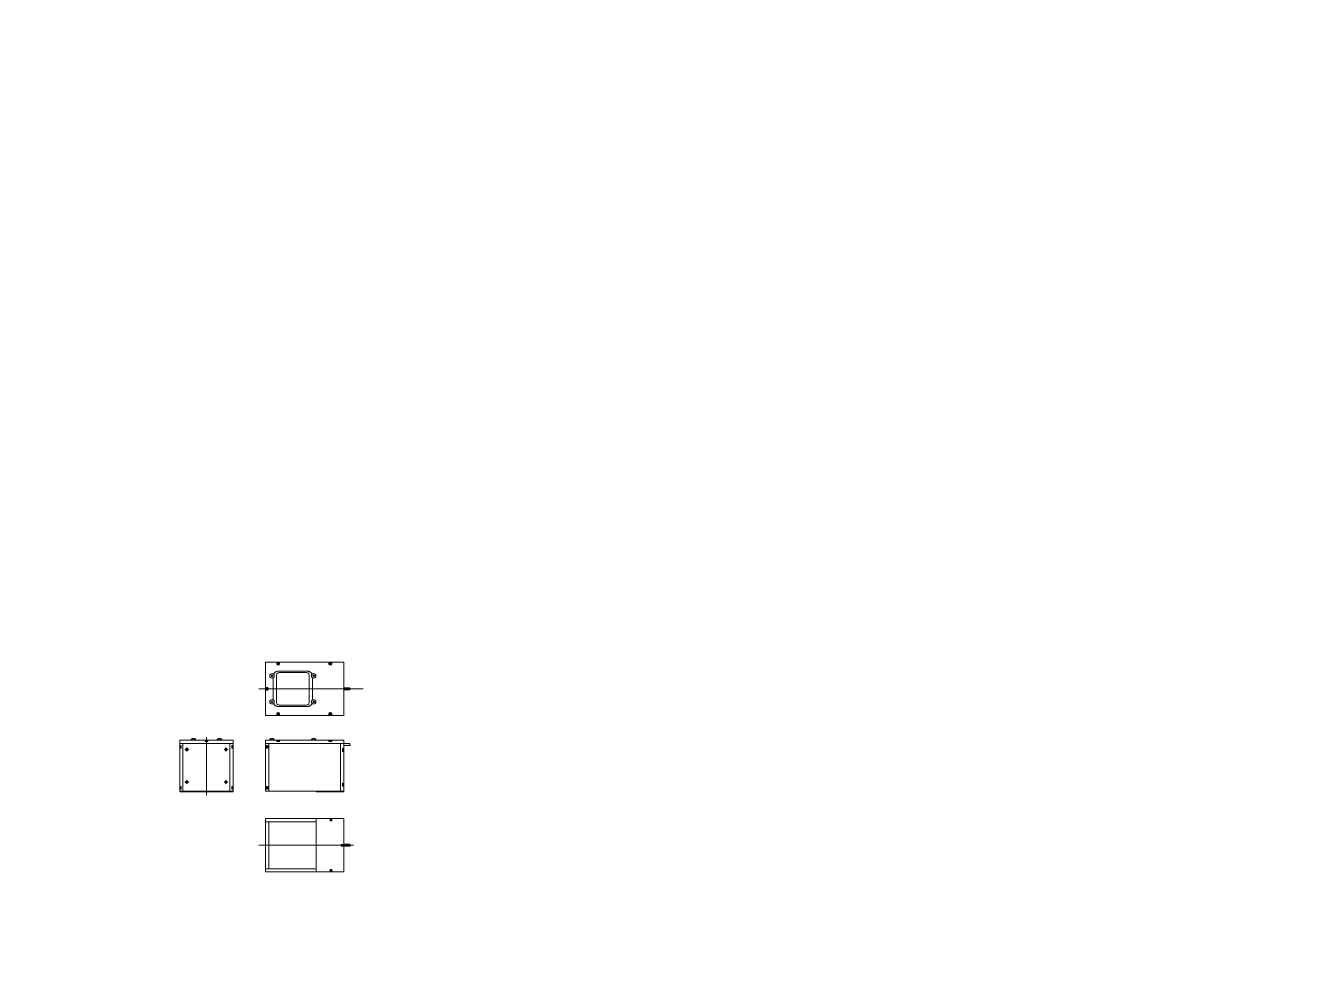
# Paper-space layout 'A3_1_5' of a CAD drawing. Header units: millimetres. Extents: x 0 to 392, y 0 to 286.
# The model-space entities are those that its viewports show. They can reach past a viewport. Long polylines and large blocks are cut down to what shows.
import ezdxf

# ---------------------------------------------------------------- set-up
doc = ezdxf.new("R2010")
doc.units = ezdxf.units.MM
doc.linetypes.add('CENTER', pattern=[2, 1.25, -0.25, 0.25, -0.25])
doc.layers.get('0').update_dxf_attribs({"lineweight": 9})
doc.layers.add('2KD_寸法１', color=7, linetype='Continuous', lineweight=15)
doc.layers.add('PINOFF', color=6, linetype='Continuous', lineweight=9)
doc.layers.get('PINOFF').freeze()

# ---------------------------------------------------------------- blocks, each defined once
blk = doc.blocks.new('A$C091F3CA0')
for p, q in [((0, 79), (82, 79)), ((0, 74), (0, 79)), ((0, 79), (82, 79)), ((0, 74), (0, 79)), ((17, 79.8), (25, 79.8)), ((17, 79), (17, 79.8)), ((25, 79), (17, 79)), ((17.5, 79.8), (17.5, 80)), ((17.5, 80), (24.4, 80)), ((24.4, 79.8), (17.5, 79.8)), ((19.3, 79.8), (22.6, 79.8)), ((19.3, 79), (19.3, 79.8)), ((22.6, 79), (19.3, 79)), ((22.6, 79.8), (22.6, 79)), ((24.4, 80), (24.4, 79.8)), ((25, 79.8), (25, 79)), ((38.8, 79), (38.8, 77)), ((43.2, 77), (43.2, 79)), ((57, 79.8), (65, 79.8)), ((57, 79), (57, 79.8)), ((65, 79), (57, 79)), ((57.5, 79.8), (57.5, 80)), ((57.5, 80), (64.4, 80)), ((64.4, 79.8), (57.5, 79.8)), ((59.3, 79.8), (62.6, 79.8)), ((59.3, 79), (59.3, 79.8)), ((62.6, 79), (59.3, 79)), ((62.6, 79.8), (62.6, 79)), ((64.4, 80), (64.4, 79.8)), ((65, 79.8), (65, 79)), ((82, 79), (82, 74)), ((82, 79), (82, 74)), ((0, 74), (5, 74)), ((0, 1), (0, 74)), ((0, 74), (0, 1)), ((5, 74), (0, 74)), ((82, 74), (0, 74)), ((82, 74), (0, 74)), ((2, 71.2), (0, 71.2)), ((0, 66.8), (2, 66.8)), ((1.2, 67.2), (1.2, 70.8)), ((1.4, 71), (2, 71)), ((2, 67), (1.4, 67)), ((2, 66.8), (2, 71.2)), ((2, 71), (2, 67)), ((5, 74), (5, 1)), ((5, 1), (5, 74)), ((5, 74), (77, 74)), ((5, 1), (5, 74)), ((38.8, 77), (43.2, 77)), ((39, 77), (39, 77.6)), ((43, 77), (39, 77)), ((39.2, 77.8), (42.8, 77.8)), ((43, 77.6), (43, 77)), ((77, 74), (82, 74)), ((77, 1), (77, 74)), ((77, 1), (77, 74)), ((77, 74), (82, 74)), ((77, 74), (77, 1)), ((82, 71.2), (80, 71.2)), ((80, 71.2), (80, 66.8)), ((80, 67), (80, 71)), ((80, 71), (80.6, 71)), ((80.6, 67), (80, 67)), ((80, 66.8), (82, 66.8)), ((80.8, 70.8), (80.8, 67.2)), ((82, 74), (82, 1)), ((82, 74), (82, 1)), ((2, 8.2), (0, 8.2)), ((0, 3.8), (2, 3.8)), ((0, 1), (82, 1)), ((0, 0), (0, 1)), ((5, 1), (0, 1)), ((0, 1), (82, 1)), ((0, 0), (0, 1)), ((0, 1), (5, 1)), ((1.2, 4.2), (1.2, 7.8)), ((1.4, 8), (2, 8)), ((2, 4), (1.4, 4)), ((2, 3.8), (2, 8.2)), ((2, 8), (2, 4)), ((77, 1), (5, 1)), ((82, 1), (77, 1)), ((82, 1), (77, 1)), ((82, 8.2), (80, 8.2)), ((80, 8.2), (80, 3.8)), ((80, 4), (80, 8)), ((80, 8), (80.6, 8)), ((80.6, 4), (80, 4)), ((80, 3.8), (82, 3.8)), ((80.8, 7.8), (80.8, 4.2)), ((82, 1), (82, 0)), ((82, 1), (82, 0)), ((82, 0), (0, 0)), ((82, 0), (0, 0))]:
    blk.add_line(p, q)
for points in [[(24.4, 80), (24.4, 80.3), (24.2, 80.6), (24, 80.8), (23.6, 81.1), (23.2, 81.3), (22.7, 81.5), (22.2, 81.6), (21.6, 81.7), (21, 81.7), (20.4, 81.7), (19.8, 81.6), (19.3, 81.5), (18.8, 81.3), (18.4, 81.1), (18, 80.8), (17.8, 80.6), (17.6, 80.3), (17.5, 80)], [(64.4, 80), (64.4, 80.3), (64.2, 80.6), (64, 80.8), (63.6, 81.1), (63.2, 81.3), (62.7, 81.5), (62.2, 81.6), (61.6, 81.7), (61, 81.7), (60.4, 81.7), (59.8, 81.6), (59.3, 81.5), (58.8, 81.3), (58.4, 81.1), (58, 80.8), (57.8, 80.6), (57.6, 80.3), (57.5, 80)]]:
    blk.add_lwpolyline(points)
for centre, radius in [((11, 65), 2), ((11, 65), 1.6), ((71, 65), 2), ((71, 65), 1.6), ((11, 15), 2), ((11, 15), 1.6), ((71, 15), 2), ((71, 15), 1.6)]:
    blk.add_circle(centre, radius)
for centre, start, end in [((1.4, 70.8), 90, 180), ((1.4, 67.2), 180, 270), ((39.2, 77.6), 90, 180), ((42.8, 77.6), 0, 90), ((80.6, 70.8), 0, 90), ((80.6, 67.2), 270, 0), ((1.4, 7.8), 90, 180), ((1.4, 4.2), 180, 270), ((80.6, 7.8), 0, 90), ((80.6, 4.2), 270, 0)]:
    blk.add_arc(centre, 0.2, start, end)
blk = doc.blocks.new('A$C6E43076A')
for p, q in [((0, 82), (120, 82)), ((0, 0), (0, 82)), ((0, 82), (119, 82)), ((0, 77), (0, 82)), ((0, 82), (120, 82)), ((0, 0), (0, 82)), ((0, 82), (120, 82)), ((0, 0), (0, 82)), ((78, 82), (78, 0)), ((99.5, 79.7), (99.5, 79.3)), ((99.9, 79.7), (99.5, 79.7)), ((99.5, 79.3), (99.9, 79.3)), ((100.7, 80.5), (100.3, 80.5)), ((100.3, 80.5), (100.3, 80.1)), ((100.3, 78.9), (100.3, 78.5)), ((100.3, 78.5), (100.7, 78.5)), ((100.7, 80.1), (100.7, 80.5)), ((100.7, 78.5), (100.7, 78.9)), ((101.5, 79.7), (101.1, 79.7)), ((101.1, 79.3), (101.5, 79.3)), ((101.5, 79.3), (101.5, 79.7)), ((120, 82), (120, 0)), ((120, 82), (120, 0)), ((120, 82), (120, 0)), ((78, 77), (0, 77)), ((5, 5), (5, 77)), ((116.5, 41.2), (116.5, 40.8)), ((116.9, 41.2), (116.5, 41.2)), ((116.5, 40.8), (116.9, 40.8)), ((117.7, 42), (117.3, 42)), ((117.3, 42), (117.3, 41.6)), ((117.3, 40.4), (117.3, 40)), ((117.3, 40), (117.7, 40)), ((117.7, 41.6), (117.7, 42)), ((117.7, 40), (117.7, 40.4)), ((118.5, 41.2), (118.1, 41.2)), ((118.1, 40.8), (118.5, 40.8)), ((118.5, 40.8), (118.5, 41.2)), ((129.6, 42.5), (120, 42.5)), ((129.6, 39.5), (120, 39.5)), ((0, 5), (0, 0)), ((78, 5), (0, 5)), ((120, 0), (0, 0)), ((0, 0), (119, 0)), ((120, 0), (0, 0)), ((120, 0), (0, 0)), ((99.5, 2.7), (99.5, 2.3)), ((99.9, 2.7), (99.5, 2.7)), ((99.5, 2.3), (99.9, 2.3)), ((100.7, 3.5), (100.3, 3.5)), ((100.3, 3.5), (100.3, 3.1)), ((100.3, 1.9), (100.3, 1.5)), ((100.3, 1.5), (100.7, 1.5)), ((100.7, 3.1), (100.7, 3.5)), ((100.7, 1.5), (100.7, 1.9)), ((101.5, 2.7), (101.1, 2.7)), ((101.1, 2.3), (101.5, 2.3)), ((101.5, 2.3), (101.5, 2.7))]:
    blk.add_line(p, q)
for points in [[(129.6, 39.5), (129.5, 39.5), (129.5, 39.5), (129.4, 39.5), (129.4, 39.5), (129.4, 39.6), (129.4, 39.6), (129.3, 39.6), (129.3, 39.7), (129.3, 39.7), (129.2, 39.8), (129.2, 39.8), (129.2, 39.9), (129.2, 39.9), (129.2, 40), (129.2, 40.1), (129.2, 40.1), (129.2, 40.2), (129.2, 40.3), (129.2, 40.3), (129.2, 40.4), (129.2, 40.4), (129.2, 40.5), (129.2, 40.6), (129.2, 40.6), (129.2, 40.7), (129.2, 40.7), (129.3, 40.8), (129.3, 40.8), (129.3, 40.9), (129.4, 40.9), (129.4, 40.9), (129.4, 41), (129.4, 41), (129.5, 41), (129.5, 41), (129.6, 41)], [(129.6, 41), (129.5, 41), (129.5, 41), (129.4, 41.1), (129.4, 41.2), (129.4, 41.3), (129.3, 41.4), (129.3, 41.5), (129.3, 41.6), (129.3, 41.8), (129.3, 41.9), (129.3, 42), (129.3, 42.1), (129.4, 42.2), (129.4, 42.3), (129.4, 42.4), (129.5, 42.5), (129.5, 42.5), (129.6, 42.5)], [(129.6, 41), (129.6, 41), (129.6, 41), (129.7, 40.9), (129.7, 40.8), (129.7, 40.7), (129.8, 40.6), (129.8, 40.5), (129.8, 40.4), (129.8, 40.3), (129.8, 40.1), (129.8, 40), (129.8, 39.9), (129.7, 39.8), (129.7, 39.7), (129.7, 39.6), (129.6, 39.5), (129.6, 39.5), (129.6, 39.5)]]:
    blk.add_lwpolyline(points)
for centre, radius in [((100.5, 79.5), 1.75), ((100.5, 79.5), 1.5), ((117.5, 41), 1.75), ((117.5, 41), 1.5), ((100.5, 2.5), 1.75), ((100.5, 2.5), 1.5)]:
    blk.add_circle(centre, radius)
for centre, start, end in [((99.9, 80.1), 270, 0), ((99.9, 78.9), 0, 90), ((101.1, 80.1), 180, 270), ((101.1, 78.9), 90, 180), ((116.9, 41.6), 270, 0), ((116.9, 40.4), 0, 90), ((118.1, 41.6), 180, 270), ((118.1, 40.4), 90, 180), ((99.9, 3.1), 270, 0), ((99.9, 1.9), 0, 90), ((101.1, 3.1), 180, 270), ((101.1, 1.9), 90, 180)]:
    blk.add_arc(centre, 0.4, start, end)
blk = doc.blocks.new('A$C5CE50266')
for p, q in [((6, 78.8), (14, 78.8)), ((6, 78), (6, 78.8)), ((6.5, 78.8), (6.5, 79)), ((6.5, 79), (13.5, 79)), ((13.5, 78.8), (6.5, 78.8)), ((8.3, 78.8), (11.6, 78.8)), ((8.3, 78), (8.3, 78.8)), ((11.6, 78.8), (11.6, 78)), ((13.5, 79), (13.5, 78.8)), ((14, 78.8), (14, 78)), ((70, 78.8), (78, 78.8)), ((70, 78), (70, 78.8)), ((70.5, 78.8), (70.5, 79)), ((70.5, 79), (77.5, 79)), ((77.5, 78.8), (70.5, 78.8)), ((72.3, 78.8), (75.6, 78.8)), ((72.3, 78), (72.3, 78.8)), ((75.6, 78.8), (75.6, 78)), ((77.5, 79), (77.5, 78.8)), ((78, 78.8), (78, 78)), ((0, 78), (120, 78)), ((0, 73), (0, 78)), ((0, 78), (120, 78)), ((0, 73), (0, 78)), ((0, 78), (0, 73)), ((120, 78), (0, 78)), ((120, 73), (0, 73)), ((0, 73), (5, 73)), ((0, 0), (0, 73)), ((0, 73), (5, 73)), ((0, 0), (0, 73)), ((0, 73), (0, 0)), ((120, 73), (0, 73)), ((0, 73), (120, 73)), ((2.5, 70.2), (0, 70.2)), ((0, 62), (0, 66)), ((2.5, 65.8), (0, 65.8)), ((0, 62.4), (0, 65.6)), ((1.3, 68.2), (1.3, 67.8)), ((1.9, 68.2), (1.3, 68.2)), ((1.3, 67.8), (1.9, 67.8)), ((2.7, 69.2), (2.3, 69.2)), ((2.3, 69.2), (2.3, 68.6)), ((2.3, 67.4), (2.3, 66.8)), ((2.3, 66.8), (2.7, 66.8)), ((2.7, 68.6), (2.7, 69.2)), ((2.7, 66.8), (2.7, 67.4)), ((3.7, 68.2), (3.1, 68.2)), ((3.1, 67.8), (3.7, 67.8)), ((3.7, 67.8), (3.7, 68.2)), ((5, 73), (5, 0)), ((5, 73), (5, 0)), ((5, 66), (5, 62)), ((5, 65.6), (5, 62.4)), ((14, 78), (6, 78)), ((11.6, 78), (8.3, 78)), ((67, 73), (17, 73)), ((67, 73), (17, 73)), ((17.3, 78), (17.3, 76)), ((17.3, 76), (21.7, 76)), ((17.5, 76), (17.5, 76.6)), ((21.5, 76), (17.5, 76)), ((17.7, 76.8), (21.3, 76.8)), ((21.5, 76.6), (21.5, 76)), ((21.7, 76), (21.7, 78)), ((78, 78), (70, 78)), ((75.6, 78), (72.3, 78)), ((97.3, 78), (97.3, 76)), ((97.3, 76), (101.7, 76)), ((97.5, 76), (97.5, 76.6)), ((101.5, 76), (97.5, 76)), ((97.7, 76.8), (101.3, 76.8)), ((101.5, 76.6), (101.5, 76)), ((101.7, 76), (101.7, 78)), ((120, 73), (115, 73)), ((115, 73), (115, 0)), ((115, 73), (120, 73)), ((115, 0), (115, 73)), ((120, 65.2), (118, 65.2)), ((118, 65.2), (118, 60.8)), ((120, 65.2), (118, 65.2)), ((118, 65.2), (118, 60.8)), ((118, 61), (118, 65)), ((118, 65), (118.6, 65)), ((118.6, 61), (118, 61)), ((118, 60.8), (120, 60.8)), ((118, 60.8), (120, 60.8)), ((118.8, 64.8), (118.8, 61.2)), ((120, 78), (120, 73)), ((120, 78), (120, 73)), ((120, 73), (120, 78)), ((120, 0), (120, 73)), ((120, 73), (120, 0)), ((129.6, 73), (120, 73)), ((129.6, 73), (120, 73)), ((129.6, 70), (120, 70)), ((129.6, 70), (120, 70)), ((0, 12), (0, 16)), ((0, 12.4), (0, 15.6)), ((2.5, 7.2), (0, 7.2)), ((2.5, 2.8), (0, 2.8)), ((5, 0), (0, 0)), ((5, 0), (0, 0)), ((0, 0), (78, 0)), ((1.3, 5.2), (1.3, 4.8)), ((1.9, 5.2), (1.3, 5.2)), ((1.3, 4.8), (1.9, 4.8)), ((2.7, 6.2), (2.3, 6.2)), ((2.3, 6.2), (2.3, 5.6)), ((2.3, 4.4), (2.3, 3.8)), ((2.3, 3.8), (2.7, 3.8)), ((2.7, 5.6), (2.7, 6.2)), ((2.7, 3.8), (2.7, 4.4)), ((3.7, 5.2), (3.1, 5.2)), ((3.1, 4.8), (3.7, 4.8)), ((3.7, 4.8), (3.7, 5.2)), ((5, 16), (5, 12)), ((5, 15.6), (5, 12.4)), ((78, 0), (120, 0)), ((78, -1), (78, 0)), ((115, 0), (120, 0)), ((120, 0), (115, 0)), ((120, 12.2), (118, 12.2)), ((118, 12.2), (118, 7.8)), ((120, 12.2), (118, 12.2)), ((118, 12.2), (118, 7.8)), ((118, 8), (118, 12)), ((118, 12), (118.6, 12)), ((118.6, 8), (118, 8)), ((118, 7.8), (120, 7.8)), ((118, 7.8), (120, 7.8)), ((118.8, 11.8), (118.8, 8.2)), ((120, 0), (120, -1)), ((120, -1), (78, -1))]:
    blk.add_line(p, q)
for points in [[(13.5, 79), (13.4, 79.3), (13.2, 79.6), (13, 79.9), (12.6, 80.1), (12.2, 80.3), (11.7, 80.5), (11.2, 80.6), (10.6, 80.7), (10, 80.7), (9.4, 80.7), (8.8, 80.6), (8.3, 80.5), (7.8, 80.3), (7.4, 80.1), (7, 79.9), (6.8, 79.6), (6.6, 79.3), (6.5, 79)], [(77.5, 79), (77.4, 79.3), (77.2, 79.6), (77, 79.9), (76.6, 80.1), (76.2, 80.3), (75.7, 80.5), (75.2, 80.6), (74.6, 80.7), (74, 80.7), (73.4, 80.7), (72.8, 80.6), (72.3, 80.5), (71.8, 80.3), (71.4, 80.1), (71, 79.9), (70.8, 79.6), (70.6, 79.3), (70.5, 79)], [(129.5, 70), (129.5, 70), (129.5, 70), (129.4, 70), (129.4, 70), (129.4, 70.1), (129.3, 70.1), (129.3, 70.1), (129.3, 70.2), (129.3, 70.2), (129.2, 70.3), (129.2, 70.3), (129.2, 70.4), (129.2, 70.4), (129.2, 70.5), (129.2, 70.6), (129.2, 70.6), (129.2, 70.7), (129.2, 70.8), (129.2, 70.8), (129.2, 70.9), (129.2, 70.9), (129.2, 71), (129.2, 71.1), (129.2, 71.1), (129.2, 71.2), (129.2, 71.2), (129.3, 71.3), (129.3, 71.3), (129.3, 71.4), (129.3, 71.4), (129.4, 71.4), (129.4, 71.5), (129.4, 71.5), (129.5, 71.5), (129.5, 71.5), (129.5, 71.5)], [(129.5, 70), (129.5, 70), (129.5, 70), (129.4, 70), (129.4, 70), (129.4, 70.1), (129.3, 70.1), (129.3, 70.1), (129.3, 70.2), (129.3, 70.2), (129.2, 70.3), (129.2, 70.3), (129.2, 70.4), (129.2, 70.4), (129.2, 70.5), (129.2, 70.6), (129.2, 70.6), (129.2, 70.7), (129.2, 70.8), (129.2, 70.8), (129.2, 70.9), (129.2, 70.9), (129.2, 71), (129.2, 71.1), (129.2, 71.1), (129.2, 71.2), (129.2, 71.2), (129.3, 71.3), (129.3, 71.3), (129.3, 71.4), (129.3, 71.4), (129.4, 71.4), (129.4, 71.5), (129.4, 71.5), (129.5, 71.5), (129.5, 71.5), (129.5, 71.5)], [(129.5, 71.5), (129.5, 71.5), (129.5, 71.5), (129.4, 71.6), (129.4, 71.7), (129.4, 71.8), (129.3, 71.9), (129.3, 72), (129.3, 72.1), (129.3, 72.3), (129.3, 72.4), (129.3, 72.5), (129.3, 72.6), (129.4, 72.7), (129.4, 72.8), (129.4, 72.9), (129.5, 73), (129.5, 73), (129.5, 73)], [(129.5, 71.5), (129.5, 71.5), (129.5, 71.5), (129.4, 71.6), (129.4, 71.7), (129.4, 71.8), (129.3, 71.9), (129.3, 72), (129.3, 72.1), (129.3, 72.3), (129.3, 72.4), (129.3, 72.5), (129.3, 72.6), (129.4, 72.7), (129.4, 72.8), (129.4, 72.9), (129.5, 73), (129.5, 73), (129.5, 73)], [(129.5, 71.5), (129.6, 71.5), (129.6, 71.5), (129.7, 71.4), (129.7, 71.3), (129.7, 71.2), (129.8, 71.1), (129.8, 71), (129.8, 70.9), (129.8, 70.8), (129.8, 70.6), (129.8, 70.5), (129.8, 70.4), (129.7, 70.3), (129.7, 70.2), (129.7, 70.1), (129.6, 70), (129.6, 70), (129.5, 70)], [(129.5, 71.5), (129.6, 71.5), (129.6, 71.5), (129.7, 71.4), (129.7, 71.3), (129.7, 71.2), (129.8, 71.1), (129.8, 71), (129.8, 70.9), (129.8, 70.8), (129.8, 70.6), (129.8, 70.5), (129.8, 70.4), (129.7, 70.3), (129.7, 70.2), (129.7, 70.1), (129.6, 70), (129.6, 70), (129.5, 70)]]:
    blk.add_lwpolyline(points)
for centre in [(2.5, 68), (2.5, 5)]:
    blk.add_circle(centre, 2)
for centre, radius, start, end in [((1.9, 68.6), 0.4, 270, 0), ((1.9, 67.4), 0.4, 0, 90), ((2.5, 68), 2.2, 0, 90), ((2.5, 68), 2.2, 270, 0), ((3.1, 68.6), 0.4, 180, 270), ((3.1, 67.4), 0.4, 90, 180), ((17.7, 76.6), 0.2, 90, 180), ((21.3, 76.6), 0.2, 0, 90), ((97.7, 76.6), 0.2, 90, 180), ((101.3, 76.6), 0.2, 0, 90), ((118.6, 64.8), 0.2, 0, 90), ((118.6, 61.2), 0.2, 270, 0), ((1.9, 5.6), 0.4, 270, 0), ((1.9, 4.4), 0.4, 0, 90), ((2.5, 5), 2.2, 0, 90), ((2.5, 5), 2.2, 270, 0), ((3.1, 5.6), 0.4, 180, 270), ((3.1, 4.4), 0.4, 90, 180), ((118.6, 11.8), 0.2, 0, 90), ((118.6, 8.2), 0.2, 270, 0)]:
    blk.add_arc(centre, radius, start, end)
blk = doc.blocks.new('A$C732F0652')
for p, q in [((9.6, 0), (0, 0)), ((9.6, -3), (0, -3))]:
    blk.add_line(p, q)
for points in [[(9.5, -1.5), (9.5, -1.5), (9.5, -1.5), (9.4, -1.4), (9.4, -1.3), (9.4, -1.2), (9.3, -1.1), (9.3, -1), (9.3, -0.9), (9.3, -0.8), (9.3, -0.6), (9.3, -0.5), (9.3, -0.4), (9.4, -0.3), (9.4, -0.2), (9.4, -0.1), (9.5, 0), (9.5, 0), (9.5, 0)], [(9.5, -3), (9.5, -3), (9.5, -3), (9.4, -3), (9.4, -3), (9.4, -2.9), (9.3, -2.9), (9.3, -2.9), (9.3, -2.8), (9.3, -2.8), (9.2, -2.7), (9.2, -2.7), (9.2, -2.6), (9.2, -2.6), (9.2, -2.5), (9.2, -2.4), (9.2, -2.4), (9.2, -2.3), (9.2, -2.2), (9.2, -2.2), (9.2, -2.1), (9.2, -2.1), (9.2, -2), (9.2, -1.9), (9.2, -1.9), (9.2, -1.8), (9.2, -1.8), (9.3, -1.7), (9.3, -1.7), (9.3, -1.6), (9.3, -1.6), (9.4, -1.6), (9.4, -1.5), (9.4, -1.5), (9.5, -1.5), (9.5, -1.5), (9.5, -1.5)], [(9.5, -1.5), (9.6, -1.5), (9.6, -1.5), (9.7, -1.6), (9.7, -1.7), (9.7, -1.8), (9.8, -1.9), (9.8, -2), (9.8, -2.1), (9.8, -2.2), (9.8, -2.4), (9.8, -2.5), (9.8, -2.6), (9.7, -2.7), (9.7, -2.8), (9.7, -2.9), (9.6, -3), (9.6, -3), (9.5, -3)]]:
    blk.add_lwpolyline(points)
blk = doc.blocks.new('A$C7E852EF5')
for p, q in [((0, 82), (120, 82)), ((0, 0), (0, 82)), ((0, 82), (120, 82)), ((0, 0), (0, 82)), ((0, 82), (119, 82)), ((0, 77), (0, 82)), ((0, 82), (120, 82)), ((0, 0), (0, 82)), ((0, 82), (120, 82)), ((0, 0), (0, 82)), ((17.3, 79.5), (17.3, 82)), ((18.3, 79.7), (18.3, 79.3)), ((18.9, 79.7), (18.3, 79.7)), ((18.3, 79.3), (18.9, 79.3)), ((19.7, 80.7), (19.3, 80.7)), ((19.3, 80.7), (19.3, 80.1)), ((19.3, 78.9), (19.3, 78.3)), ((19.7, 80.1), (19.7, 80.7)), ((19.7, 78.3), (19.7, 78.9)), ((20.7, 79.7), (20.1, 79.7)), ((20.1, 79.3), (20.7, 79.3)), ((20.7, 79.3), (20.7, 79.7)), ((21.7, 79.5), (21.7, 82)), ((97.3, 79.5), (97.3, 82)), ((98.3, 79.7), (98.3, 79.3)), ((98.9, 79.7), (98.3, 79.7)), ((98.3, 79.3), (98.9, 79.3)), ((99.7, 80.7), (99.3, 80.7)), ((99.3, 80.7), (99.3, 80.1)), ((99.3, 78.9), (99.3, 78.3)), ((99.7, 80.1), (99.7, 80.7)), ((99.7, 78.3), (99.7, 78.9)), ((100.7, 79.7), (100.1, 79.7)), ((100.1, 79.3), (100.7, 79.3)), ((100.7, 79.3), (100.7, 79.7)), ((101.7, 79.5), (101.7, 82)), ((120, 82), (120, 0)), ((120, 82), (120, 0)), ((120, 82), (120, 0)), ((120, 82), (120, 0)), ((8.5, 61.3), (8.5, 60.7)), ((8.5, 61.3), (9.1, 61.3)), ((9.1, 60.7), (8.5, 60.7)), ((9.7, 62.5), (10.3, 62.5)), ((9.7, 61.9), (9.7, 62.5)), ((9.7, 59.5), (9.7, 60.1)), ((9.7, 59.5), (10.3, 59.5)), ((10.3, 62.5), (10.3, 61.9)), ((10.3, 60.1), (10.3, 59.5)), ((10.9, 61.3), (11.5, 61.3)), ((11.5, 60.7), (10.9, 60.7)), ((11.5, 61.3), (11.5, 60.7)), ((17, 61.8), (17, 20.2)), ((19, 68), (65, 68)), ((19.3, 78.3), (19.7, 78.3)), ((62.3, 66), (21.7, 66)), ((67, 20.2), (67, 61.8)), ((72.5, 61.3), (72.5, 60.7)), ((72.5, 61.3), (73.1, 61.3)), ((73.1, 60.7), (72.5, 60.7)), ((73.7, 62.5), (74.3, 62.5)), ((73.7, 61.9), (73.7, 62.5)), ((73.7, 59.5), (73.7, 60.1)), ((73.7, 59.5), (74.3, 59.5)), ((74.3, 62.5), (74.3, 61.9)), ((74.3, 60.1), (74.3, 59.5)), ((74.9, 61.3), (75.5, 61.3)), ((75.5, 60.7), (74.9, 60.7)), ((75.5, 61.3), (75.5, 60.7)), ((99.3, 78.3), (99.7, 78.3)), ((2.5, 43.2), (0, 43.2)), ((0, 41), (5, 41)), ((1.3, 41.2), (1.3, 40.8)), ((1.9, 41.2), (1.3, 41.2)), ((1.3, 40.8), (1.9, 40.8)), ((2.7, 42.2), (2.3, 42.2)), ((2.3, 42.2), (2.3, 41.6)), ((2.3, 40.4), (2.3, 39.8)), ((2.3, 39.8), (2.7, 39.8)), ((2.5, 43.5), (2.5, 38.5)), ((2.7, 41.6), (2.7, 42.2)), ((2.7, 39.8), (2.7, 40.4)), ((3.7, 41.2), (3.1, 41.2)), ((3.1, 40.8), (3.7, 40.8)), ((3.7, 40.8), (3.7, 41.2)), ((12, 58.2), (12, 23.8)), ((72, 58.2), (72, 23.8)), ((2.5, 38.8), (0, 38.8)), ((8.5, 21.3), (8.5, 20.7)), ((8.5, 21.3), (9.1, 21.3)), ((9.1, 20.7), (8.5, 20.7)), ((9.7, 22.5), (10.3, 22.5)), ((9.7, 21.9), (9.7, 22.5)), ((9.7, 19.5), (9.7, 20.1)), ((10.3, 22.5), (10.3, 21.9)), ((10.3, 20.1), (10.3, 19.5)), ((10.9, 21.3), (11.5, 21.3)), ((11.5, 20.7), (10.9, 20.7)), ((11.5, 21.3), (11.5, 20.7)), ((72.5, 21.3), (72.5, 20.7)), ((72.5, 21.3), (73.1, 21.3)), ((73.1, 20.7), (72.5, 20.7)), ((73.7, 22.5), (74.3, 22.5)), ((73.7, 21.9), (73.7, 22.5)), ((73.7, 19.5), (73.7, 20.1)), ((74.3, 22.5), (74.3, 21.9)), ((74.3, 20.1), (74.3, 19.5)), ((74.9, 21.3), (75.5, 21.3)), ((75.5, 20.7), (74.9, 20.7)), ((75.5, 21.3), (75.5, 20.7)), ((0, 5), (0, 0)), ((9.7, 19.5), (10.3, 19.5)), ((17.3, 2.5), (17.3, 0)), ((18.3, 2.7), (18.3, 2.3)), ((18.9, 2.7), (18.3, 2.7)), ((18.3, 2.3), (18.9, 2.3)), ((65, 14), (19, 14)), ((19.7, 3.7), (19.3, 3.7)), ((19.3, 3.7), (19.3, 3.1)), ((19.3, 1.9), (19.3, 1.3)), ((19.3, 1.3), (19.7, 1.3)), ((19.7, 3.1), (19.7, 3.7)), ((19.7, 1.3), (19.7, 1.9)), ((20.7, 2.7), (20.1, 2.7)), ((20.1, 2.3), (20.7, 2.3)), ((20.7, 2.3), (20.7, 2.7)), ((21.7, 16), (62.3, 16)), ((21.7, 2.5), (21.7, 0)), ((73.7, 19.5), (74.3, 19.5)), ((97.3, 2.5), (97.3, 0)), ((98.3, 2.7), (98.3, 2.3)), ((98.9, 2.7), (98.3, 2.7)), ((98.3, 2.3), (98.9, 2.3)), ((99.7, 3.7), (99.3, 3.7)), ((99.3, 3.7), (99.3, 3.1)), ((99.3, 1.9), (99.3, 1.3)), ((99.3, 1.3), (99.7, 1.3)), ((99.7, 3.1), (99.7, 3.7)), ((99.7, 1.3), (99.7, 1.9)), ((100.7, 2.7), (100.1, 2.7)), ((100.1, 2.3), (100.7, 2.3)), ((100.7, 2.3), (100.7, 2.7)), ((101.7, 2.5), (101.7, 0)), ((120, 0), (0, 0)), ((120, 0), (0, 0)), ((0, 0), (119, 0)), ((120, 0), (0, 0)), ((120, 0), (0, 0))]:
    blk.add_line(p, q)
for points in [[(19.5, 68), (18.8, 68), (18.2, 67.9), (17.6, 67.8), (16.9, 67.6), (16.3, 67.4), (15.8, 67.1), (15.2, 66.8), (14.7, 66.4), (14.2, 66), (13.8, 65.6), (13.4, 65.1), (13, 64.6), (12.7, 64.1), (12.5, 63.6), (12.4, 63.5)], [(21.7, 66), (20.9, 65.9), (20.1, 65.7), (19.3, 65.4), (18.7, 65), (18.1, 64.5), (17.6, 63.9), (17.3, 63.3), (17.1, 62.6), (17, 61.8)], [(67, 61.8), (66.9, 62.6), (66.7, 63.3), (66.4, 63.9), (65.9, 64.5), (65.3, 65), (64.7, 65.4), (63.9, 65.7), (63.1, 65.9), (62.3, 66)], [(71.6, 63.5), (71.5, 63.6), (71.3, 64.1), (71, 64.6), (70.6, 65.1), (70.2, 65.6), (69.8, 66), (69.3, 66.4), (68.8, 66.8), (68.3, 67.1), (67.7, 67.4), (67.1, 67.6), (66.4, 67.8), (65.8, 67.9), (65.2, 68), (64.5, 68)], [(17, 20.2), (17.1, 19.4), (17.3, 18.7), (17.6, 18.1), (18.1, 17.5), (18.7, 17), (19.3, 16.6), (20.1, 16.3), (20.9, 16.1), (21.7, 16)], [(62.3, 16), (63.1, 16.1), (63.9, 16.3), (64.7, 16.6), (65.3, 17), (65.9, 17.5), (66.4, 18.1), (66.7, 18.7), (66.9, 19.4), (67, 20.2)], [(12.4, 18.5), (12.5, 18.4), (12.7, 17.9), (13, 17.4), (13.4, 16.9), (13.8, 16.4), (14.2, 16), (14.7, 15.6), (15.2, 15.2), (15.8, 14.9), (16.3, 14.6), (16.9, 14.4), (17.6, 14.2), (18.2, 14.1), (18.8, 14), (19.5, 14)], [(64.5, 14), (65.2, 14), (65.8, 14.1), (66.4, 14.2), (67.1, 14.4), (67.7, 14.6), (68.3, 14.9), (68.8, 15.2), (69.3, 15.6), (69.8, 16), (70.2, 16.4), (70.6, 16.9), (71, 17.4), (71.3, 17.9), (71.5, 18.4), (71.6, 18.5)]]:
    blk.add_lwpolyline(points)
for centre, radius in [((19.5, 79.5), 2), ((99.5, 79.5), 2), ((10, 61), 3.45), ((74, 61), 3.45), ((2.5, 41), 2), ((10, 21), 3.45), ((74, 21), 3.45), ((19.5, 2.5), 2), ((99.5, 2.5), 2)]:
    blk.add_circle(centre, radius)
for centre, radius, start, end in [((19.5, 79.5), 2.2, 180, 0), ((18.9, 80.1), 0.4, 270, 0), ((18.9, 78.9), 0.4, 0, 90), ((20.1, 80.1), 0.4, 180, 270), ((20.1, 78.9), 0.4, 90, 180), ((99.5, 79.5), 2.2, 180, 0), ((98.9, 80.1), 0.4, 270, 0), ((98.9, 78.9), 0.4, 0, 90), ((100.1, 80.1), 0.4, 180, 270), ((100.1, 78.9), 0.4, 90, 180), ((9.1, 61.9), 0.6, 270, 0), ((9.1, 60.1), 0.6, 0, 90), ((10.9, 61.9), 0.6, 180, 270), ((10.9, 60.1), 0.6, 90, 180), ((73.1, 61.9), 0.6, 270, 0), ((73.1, 60.1), 0.6, 0, 90), ((74.9, 61.9), 0.6, 180, 270), ((74.9, 60.1), 0.6, 90, 180), ((1.9, 41.6), 0.4, 270, 0), ((1.9, 40.4), 0.4, 0, 90), ((2.5, 41), 2.2, 0, 90), ((2.5, 41), 2.2, 270, 0), ((3.1, 41.6), 0.4, 180, 270), ((3.1, 40.4), 0.4, 90, 180), ((9.1, 21.9), 0.6, 270, 0), ((9.1, 20.1), 0.6, 0, 90), ((10.9, 21.9), 0.6, 180, 270), ((10.9, 20.1), 0.6, 90, 180), ((73.1, 21.9), 0.6, 270, 0), ((73.1, 20.1), 0.6, 0, 90), ((74.9, 21.9), 0.6, 180, 270), ((74.9, 20.1), 0.6, 90, 180), ((19.5, 2.5), 2.2, 0, 180), ((18.9, 3.1), 0.4, 270, 0), ((18.9, 1.9), 0.4, 0, 90), ((20.1, 3.1), 0.4, 180, 270), ((20.1, 1.9), 0.4, 90, 180), ((99.5, 2.5), 2.2, 0, 180), ((98.9, 3.1), 0.4, 270, 0), ((98.9, 1.9), 0.4, 0, 90), ((100.1, 3.1), 0.4, 180, 270), ((100.1, 1.9), 0.4, 90, 180)]:
    blk.add_arc(centre, radius, start, end)
blk.add_blockref('A$C732F0652', (120, 42.5))

msp = doc.modelspace()

# ---------------------------------------------------------------- linework, layer by layer
at = {"layer": '2KD_寸法１', "linetype": 'CENTER', "ltscale": 10}
for p, q in [((355.825, 409.689), (515.825, 409.689)), ((275.191, 335.689), (275.191, 246.689)), ((355.825, 169.689), (500.825, 169.689))]:
    msp.add_line(p, q, dxfattribs=at)
at = {"layer": '2KD_寸法１'}
for p, q in [((242.191, 316.689), (248.191, 316.689)), ((245.191, 319.689), (245.191, 313.689)), ((302.191, 316.689), (308.191, 316.689)), ((305.191, 319.689), (305.191, 313.689)), ((242.191, 266.689), (248.191, 266.689)), ((245.191, 269.689), (245.191, 263.689)), ((302.191, 266.689), (308.191, 266.689)), ((305.191, 269.689), (305.191, 263.689))]:
    msp.add_line(p, q, dxfattribs=at)

# ---------------------------------------------------------------- block references
for name, p in [('A$C7E852EF5', (365.825, 368.689)), ('A$C091F3CA0', (234.191, 251.689)), ('A$C5CE50266', (365.825, 252.689)), ('A$C6E43076A', (365.825, 128.689))]:
    msp.add_blockref(name, p)

psp = doc.layouts.new('A3_1_5')

# ---------------------------------------------------------------- viewports
at = {"layer": 'PINOFF', "color": 7, "lineweight": 0}
psp.add_viewport(center=(195.5, 142.5), size=(392, 286), view_center_point=(977.5, 712.5), view_height=1430.0001, dxfattribs=at)

doc.saveas('drawing.dxf')
